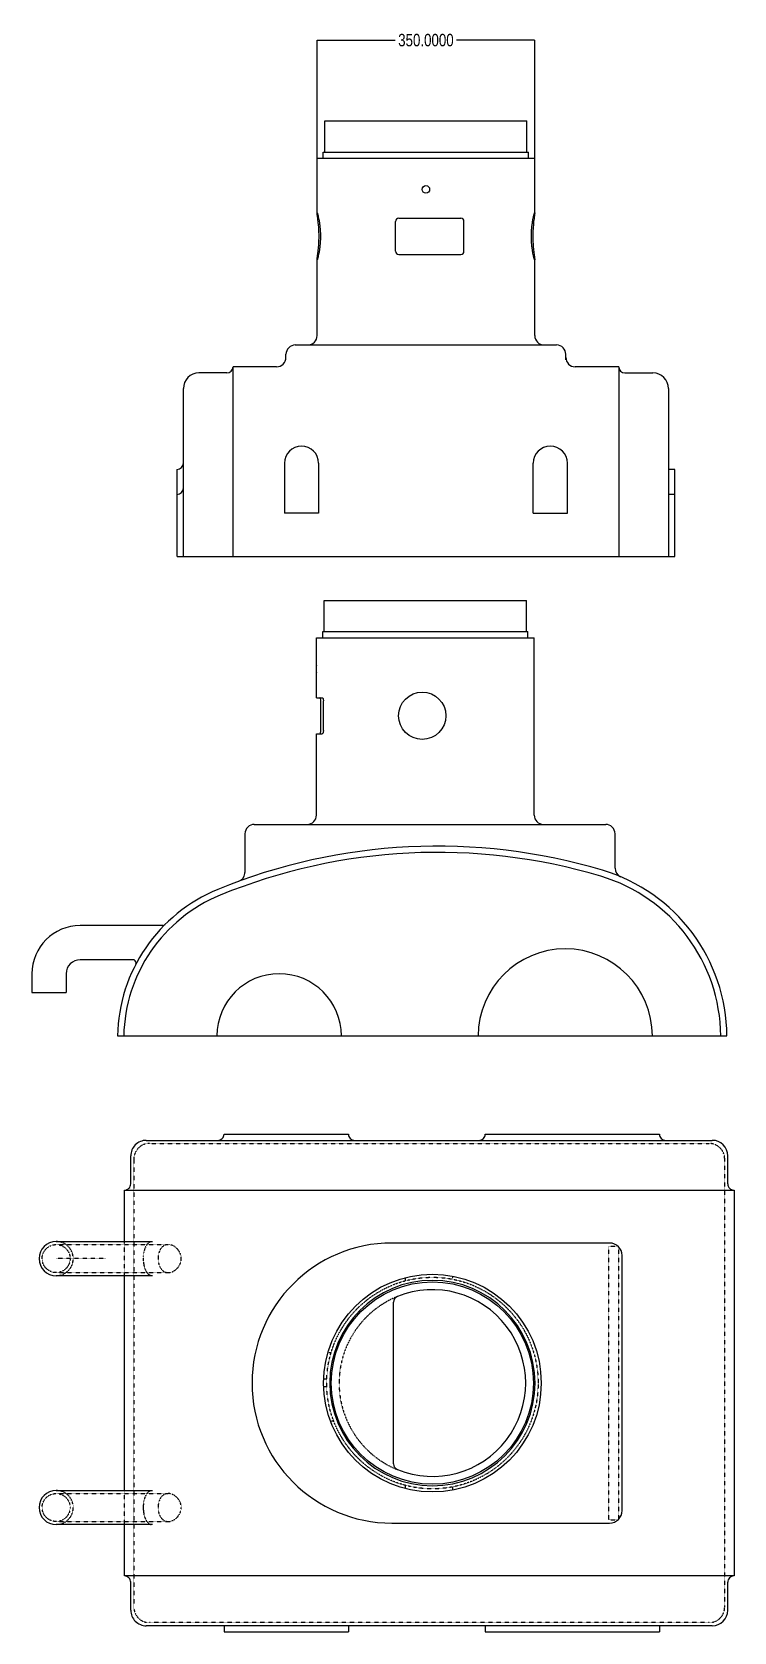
# Model space of a CAD drawing. Header units: inches. Extents: x -766 to 363, y -2399 to 172.
import ezdxf

# ---------------------------------------------------------------- set-up
doc = ezdxf.new("R2010")
doc.units = ezdxf.units.IN
doc.header["$LTSCALE"] = 2.574606
doc.header["$MEASUREMENT"] = 0
doc.header["$PDMODE"] = 3
doc.header["$PDSIZE"] = 0.3125
doc.linetypes.add('HIDDEN', pattern=[0.2, 0.1, -0.1])
doc.layers.get('0').update_dxf_attribs({"linetype": 'CONTINUOUS'})
doc.layers.get('Defpoints').update_dxf_attribs({"linetype": 'CONTINUOUS'})
doc.layers.add('DEFAULT_2', color=8, linetype='HIDDEN')
doc.styles.get("Standard").update_dxf_attribs({"font": 'txt', "width": 0.8})
doc.dimstyles.get("Standard").update_dxf_attribs({"dimtxt": 0.15625, "dimasz": 0.1875, "dimexe": 0.125, "dimexo": 0.0625, "dimgap": 0.09, "dimtad": 0, "dimtih": 1, "dimtoh": 1, "dimzin": 4, "dimdsep": 46, "dimtxsty": 'Standard', "dimblk": '_FILLED', "dimblk1": '_FILLED', "dimblk2": '_FILLED', "dimcen": 0.09, "dimazin": 1, "dimtp": 0.01, "dimtm": 0.01, "dimtfac": 1, "dimtofl": 0, "dimtmove": 0, "dimatfit": 3, "dimldrblk": '_FILLED', "dimfxl": 1, "dimtolj": 1, "dimtzin": 4, "dimarcsym": 0})

# ---------------------------------------------------------------- blocks, each defined once
blk = doc.blocks.new('_FILLED')
at = {"color": 0, "linetype": 'ByBlock'}
blk.add_solid([(0, 0), (-1, 0), (-1, 0)], dxfattribs=at)
blk = doc.blocks.new('*D3')
at = {"color": 0, "lineweight": -2}
for p, q in [((-307.4, -30.5), (-307.4, 159.3)), ((-307.2, 159.2), (-181.9, 159.2)), ((42.4, 159.2), (-83, 159.2)), ((42.6, -30.5), (42.6, 159.3))]:
    blk.add_line(p, q, dxfattribs=at)
at = {"layer": 'Defpoints', "color": 0}
for p in [(42.6, 159.2), (-307.4, -30.6), (42.6, -30.6)]:
    blk.add_point(p, dxfattribs=at)
at = {"color": 0, "lineweight": -2, "xscale": 0.1875, "yscale": 0.1875, "zscale": 0.1875, "rotation": 180}
blk.add_blockref('_FILLED', (-307.4, 159.2), dxfattribs=at)
at = {"color": 0, "lineweight": -2, "xscale": 0.1875, "yscale": 0.1875, "zscale": 0.1875}
blk.add_blockref('_FILLED', (42.6, 159.2), dxfattribs=at)
at = {"color": 0, "insert": (-132.4, 159.2), "char_height": 20, "attachment_point": 5}
blk.add_mtext('\\A1;350.0000', dxfattribs=at)

msp = doc.modelspace()

# ---------------------------------------------------------------- linework, layer by layer
at = {"color": 7, "linetype": 'Continuous'}
for p, q in [((-294.9327, -20.56017), (-294.9327, 29.43983)), ((-294.9327, 29.43983), (30.0673, 29.43983)), ((30.0673, -20.56017), (30.0673, 29.43983)), ((-297.4327, -30.56017), (-297.4327, -20.56017)), ((-297.4327, -20.56017), (32.5673, -20.56017)), ((32.5673, -30.56017), (32.5673, -20.56017)), ((-307.4327, -117.99217), (-307.4327, -30.56017)), ((-307.4327, -30.56017), (42.5673, -30.56017)), ((42.5673, -117.99217), (42.5673, -30.56017)), ((-307.4327, -118.32355), (-307.36125, -117.99217)), ((-176.0977, -127.06017), (-76.2677, -127.06017)), ((42.49586, -117.99217), (42.5673, -118.32345)), ((-181.0977, -179.92417), (-181.0977, -132.06017)), ((-71.2677, -179.92417), (-71.2677, -132.06017)), ((-307.36125, -193.99217), (-307.4327, -193.68684)), ((-307.4327, -315.56017), (-307.4327, -193.99217)), ((-176.0977, -184.92417), (-76.2677, -184.92417)), ((42.5673, -193.68682), (42.49586, -193.99217)), ((42.5673, -315.56017), (42.5673, -193.99217)), ((-342.4327, -330.56017), (77.5673, -330.56017)), ((-357.4327, -354.31682), (-357.4327, -345.56017)), ((92.5673, -354.31682), (92.5673, -345.56017)), ((-452.4327, -375.56017), (-497.4327, -375.56017)), ((-442.4327, -670.56017), (-442.4327, -365.56017)), ((-372.4327, -365.56017), (-442.4327, -365.56017)), ((177.5673, -365.56017), (107.5673, -365.56017)), ((177.5673, -365.56017), (177.5673, -670.56017)), ((187.5673, -375.56017), (232.5673, -375.56017)), ((-522.4327, -670.56017), (-522.4327, -400.56017)), ((257.5673, -400.56017), (257.5673, -670.56017)), ((-532.4327, -670.56017), (-532.4327, -530.56017)), ((-359.9327, -520.56017), (-359.9327, -600.56017)), ((-304.9327, -520.56017), (-304.9327, -600.56017)), ((40.0673, -600.56017), (40.0673, -520.56017)), ((95.0673, -600.56017), (95.0673, -520.56017)), ((267.5673, -530.56017), (257.5673, -530.56017)), ((267.5673, -670.56017), (267.5673, -530.56017)), ((267.5673, -570.56017), (257.5673, -570.56017)), ((-304.9327, -600.56017), (-359.9327, -600.56017)), ((40.0673, -600.56017), (95.0673, -600.56017)), ((-532.4327, -670.56017), (267.5673, -670.56017)), ((-295.84454, -790.86898), (-295.84454, -740.86898)), ((-295.84454, -740.86898), (29.15546, -740.86898)), ((29.15546, -790.86898), (29.15546, -740.86898)), ((-298.34454, -800.86898), (-298.34454, -790.86898)), ((-298.34454, -790.86898), (31.65546, -790.86898)), ((31.65546, -800.86898), (31.65546, -790.86898)), ((-308.34454, -844.86898), (-308.34454, -800.86898)), ((-308.34454, -800.86898), (41.65546, -800.86898)), ((41.65546, -1085.86898), (41.65546, -800.86898)), ((-308.34454, -844.86898), (-308.3298, -845.31593)), ((-308.33335, -856.52953), (-308.34454, -856.86898)), ((-308.34454, -897.36898), (-308.34454, -856.86898)), ((-308.34454, -897.36898), (-299.08679, -897.36898)), ((-301.44189, -950.23298), (-301.44189, -902.36898)), ((-297.30747, -950.23298), (-297.30747, -902.36898)), ((-308.34454, -1085.86898), (-308.34454, -955.23298)), ((-308.34454, -955.23298), (-299.08679, -955.23298)), ((-408.34454, -1100.86898), (156.65546, -1100.86898)), ((-423.34454, -1115.86898), (-423.34454, -1178.19371)), ((171.65546, -1171.31145), (171.65546, -1115.86898)), ((-555.58031, -1263.36898), (-688.34454, -1263.36898)), ((-603.33816, -1318.36898), (-688.34454, -1318.36898)), ((-765.84454, -1340.86898), (-765.84454, -1370.86898)), ((-710.84454, -1340.86898), (-710.84454, -1370.86898)), ((-765.84454, -1370.86898), (-710.84454, -1370.86898)), ((-628.34454, -1440.86898), (351.65546, -1440.86898)), ((-581.99762, -1608.55952), (327.99352, -1608.55952)), ((-457.00535, -1598.55952), (-257.00535, -1598.55952)), ((-37.00535, -1598.55952), (242.99465, -1598.55952)), ((-607.00336, -1678.55952), (-607.00336, -1633.55952)), ((352.99435, -1678.55952), (352.99435, -1633.55952)), ((-617.00535, -1771.05952), (-617.00535, -1688.55952)), ((-617.00535, -1688.55952), (362.99465, -1688.55952)), ((362.99465, -1688.55952), (362.99465, -2308.55952)), ((-727.00535, -1771.05952), (-571.93798, -1771.05952)), ((162.99465, -1773.55952), (-187.00535, -1773.55952)), ((182.99465, -2203.55952), (182.99465, -1793.55952)), ((-571.93797, -1826.05952), (-727.00535, -1826.05952)), ((-617.00535, -2171.05952), (-617.00535, -1826.05952)), ((-184.50535, -2128.35117), (-184.50535, -1868.76787)), ((-727.00535, -2171.05952), (-571.93798, -2171.05952)), ((-571.93797, -2226.05952), (-727.00535, -2226.05952)), ((-617.00535, -2308.55952), (-617.00535, -2226.05952)), ((-187.00535, -2223.55952), (162.99465, -2223.55952)), ((362.99465, -2308.55952), (-617.00535, -2308.55952)), ((-607.00336, -2363.55952), (-607.00336, -2318.55952)), ((352.99435, -2363.55952), (352.99435, -2318.55952)), ((327.99352, -2388.55952), (-581.99762, -2388.55952)), ((-457.00535, -2388.55952), (-457.00535, -2398.55952)), ((-257.00535, -2388.55952), (-257.00535, -2398.55952)), ((-37.00535, -2388.55952), (-37.00535, -2398.55952)), ((242.99465, -2388.55952), (242.99465, -2398.55952)), ((-457.00535, -2398.55952), (-257.00535, -2398.55952)), ((-37.00535, -2398.55952), (242.99465, -2398.55952))]:
    msp.add_line(p, q, dxfattribs=at)
for points in [[(-433.19925, -1192.28364), (-429.91285, -1190.59963), (-426.87397, -1187.85946), (-424.60395, -1184.21009), (-423.46025, -1180.05345), (-423.34451, -1178.19371)], [(-555.58031, -1263.36995), (-553.74816, -1263.02197), (-552.05002, -1261.90971)], [(-598.90559, -1325.68124), (-598.34922, -1323.69567), (-598.64667, -1321.64006), (-599.75388, -1319.88254), (-601.47984, -1318.72664), (-603.33816, -1318.36843)]]:
    msp.add_lwpolyline(points, dxfattribs=at)
for centre, radius in [((-132.4327, -80.56017), 6), ((-138.34454, -926.30098), 38), ((-122.00535, -1998.55952), 175), ((-122.00535, -1998.55952), 162.5)]:
    msp.add_circle(centre, radius, dxfattribs=at)
for centre, radius, start, end in [((-176.0977, -132.06017), 5, 90, 180), ((-76.2677, -132.06017), 5, 0, 90), ((-176.0977, -179.92417), 5, 180, 270), ((-76.2677, -179.92417), 5, 270, 0), ((-342.4327, -345.56017), 15, 90, 180), ((-322.4327, -315.56017), 15, 270, 0), ((57.5673, -315.56017), 15, 180, 270), ((77.5673, -345.56017), 15, 0, 90), ((-372.4327, -350.56017), 15, 270, 0), ((107.5673, -350.56017), 15, 180, 270), ((-497.4327, -400.56017), 25, 90, 180), ((-452.4327, -365.56017), 10, 270, 0), ((187.5673, -365.56017), 10, 180, 270), ((232.5673, -400.56017), 25, 0, 90), ((-332.4327, -520.56017), 27.5, 0, 180), ((67.5673, -520.56017), 27.5, 0, 180), ((-532.4327, -520.56017), 10, 270, 0), ((-532.4327, -560.56017), 10, 270, 0), ((-483.19032, -850.86841), 174.94866, 359.99981155, 1.8192025), ((-483.63159, -850.86334), 175.38994, 358.12101116, 359.99815851), ((-408.34454, -1115.86898), 15, 90, 180), ((-323.34454, -1085.86898), 15, 270, 0), ((56.65546, -1085.86898), 15, 180, 270), ((156.65546, -1115.86898), 15, 0, 90), ((-114.14879, -2066.26339), 930.39441, 73.39981, 112.28707965), ((-114.14879, -2066.26339), 920.39441, 73.39981, 112.28707965), ((71.66339, -1442.97636), 280, 0.43123271, 73.39981), ((186.65546, -1171.31145), 15, 180, 245.98974118), ((-368.3942, -1445.95062), 260, 112.28707965, 178.8800964), ((71.66339, -1442.97636), 270, 0.44720461, 73.39981), ((-368.3942, -1445.95062), 250, 112.28707965, 178.8352942), ((-688.34454, -1340.86898), 77.5, 90, 180), ((91.65546, -1440.86898), 140, 0, 180), ((-688.34454, -1340.86898), 22.5, 90, 180), ((-368.34454, -1440.86898), 100, 0, 180), ((-582.00086, -1633.56242), 25.00266, 89.99259185, 179.99335919), ((-467.00535, -1598.55952), 10, 269.99999973, 0), ((-247.00535, -1598.55952), 10, 180, 270.00000027), ((-47.00535, -1598.55952), 10, 269.99999981, 0), ((252.99465, -1598.55952), 10, 180, 270.00000019), ((327.99396, -1633.55997), 25.00039, 0.00103985, 90.00101089), ((-727.00535, -1798.55952), 27.5, 90, 270), ((-187.00535, -1998.55952), 225, 90, 270), ((162.99465, -1793.55952), 20, 0, 90), ((-122.00535, -1998.55952), 165, 0, 359.91889393), ((-122.00535, -1998.55952), 150.00758, 247.97694153, 112.02305847), ((-174.50535, -1868.76787), 10, 112.02305847, 180), ((-174.50535, -2128.35117), 10, 180, 247.97694153), ((-727.00535, -2198.55952), 27.5, 90, 270), ((162.99465, -2203.55952), 20, 270, 0), ((-582.00086, -2363.55662), 25.00266, 180.0066361, 270.00741284), ((327.99396, -2363.55907), 25.00039, 269.99898718, 359.99896206)]:
    msp.add_arc(centre, radius, start, end, dxfattribs=at)
for points, knots in [([(-307.11183, -121.33851), (-307.19674, -120.70836), (-307.3231, -119.7064), (-307.43261, -118.69831), (-307.43248, -118.32302)], [0, 0, 0, 0, 0.6288464425, 1, 1, 1, 1]), ([(-307.37869, -192.82459), (-307.22836, -191.28786), (-306.61484, -187.22231), (-305.64969, -179.84288), (-304.70611, -170.19587), (-304.03993, -155.5595), (-304.63932, -141.1953), (-306.09215, -128.58346), (-306.82562, -123.46263), (-307.11183, -121.33851)], [0, 0, 0, 0, 0.0645315728, 0.1717449044, 0.3110634146, 0.4694812207, 0.7838095664, 0.9104231893, 1, 1, 1, 1]), ([(-307.36125, -117.99217), (-307.28263, -117.99217), (-307.15939, -118.3341), (-306.94074, -118.8071), (-306.65582, -119.76098), (-306.30004, -120.99626), (-305.89266, -122.59181), (-305.25045, -125.31861), (-304.41501, -129.42981), (-303.48883, -135.09354), (-302.70981, -141.57279), (-302.18976, -148.62454), (-302.00596, -155.97374), (-302.18792, -163.32401), (-302.70669, -170.3792), (-303.48491, -176.86453), (-304.41162, -182.53583), (-305.2477, -186.65366), (-305.89093, -189.38502), (-306.29844, -190.98353), (-306.65509, -192.22071), (-306.94028, -193.17618), (-307.15924, -193.64974), (-307.28253, -193.99217), (-307.36125, -193.99217)], [0, 0, 0, 0, 0.0030599383, 0.0107654436, 0.0231754484, 0.040149895, 0.0615015489, 0.0869922755, 0.1492986499, 0.2246590559, 0.310326808, 0.4031938534, 0.4997589467, 0.5963302215, 0.6892370619, 0.7749891417, 0.8504558827, 0.9128658934, 0.9384037525, 0.959786928, 0.9767950175, 0.9892217227, 0.9969359535, 1, 1, 1, 1]), ([(42.49586, -193.99217), (42.41713, -193.99217), (42.29385, -193.64974), (42.07489, -193.17618), (41.7897, -192.22071), (41.43305, -190.98353), (41.02554, -189.38502), (40.3823, -186.65366), (39.54623, -182.53583), (38.61952, -176.86453), (37.8413, -170.3792), (37.32253, -163.324), (37.14057, -155.97373), (37.32436, -148.62454), (37.84441, -141.5728), (38.62343, -135.09354), (39.54961, -129.42982), (40.38506, -125.31862), (41.02726, -122.59181), (41.43464, -120.99626), (41.79043, -119.76098), (42.07534, -118.8071), (42.29399, -118.3341), (42.41724, -117.99217), (42.49586, -117.99217)], [0, 0, 0, 0, 0.0030640467, 0.0107782779, 0.0232049836, 0.0402130745, 0.0615962512, 0.0871341117, 0.149544126, 0.2250108713, 0.3107629549, 0.4036697977, 0.5002410758, 0.5968061469, 0.689673143, 0.7753408541, 0.8507012507, 0.9130076503, 0.9384983992, 0.9598500692, 0.9768245329, 0.9892345489, 0.9969400592, 1, 1, 1, 1]), ([(42.24554, -121.34519), (41.95911, -123.47034), (41.22554, -128.59269), (39.77313, -141.20564), (39.17457, -155.56912), (39.84129, -170.20339), (40.78492, -179.848), (41.74986, -187.22516), (42.36317, -191.28932), (42.51338, -192.82543)], [0, 0, 0, 0, 0.0896279977, 0.2162721391, 0.5306058691, 0.6890058896, 0.8283002788, 0.9354888709, 1, 1, 1, 1]), ([(42.56709, -118.32302), (42.56722, -118.69906), (42.45734, -119.70938), (42.33067, -120.71356), (42.24554, -121.34519)], [0, 0, 0, 0, 0.371068967, 1, 1, 1, 1]), ([(-307.43227, -193.66089), (-307.43228, -193.60702), (-307.42521, -193.32763), (-307.40065, -193.04905), (-307.37869, -192.82459)], [0, 0, 0, 0, 0.192811142, 1, 1, 1, 1]), ([(42.51338, -192.82543), (42.52172, -192.91077), (42.54688, -193.18866), (42.5669, -193.46754), (42.56688, -193.6609)], [0, 0, 0, 0, 0.3072148487, 1, 1, 1, 1]), ([(-301.44189, -902.36898), (-301.44189, -901.17199), (-301.61295, -899.54086), (-302.13523, -897.8949), (-302.60279, -897.36898), (-302.80948, -897.36898)], [0, 0, 0, 0, 0.6694000253, 0.8844105646, 1, 1, 1, 1]), ([(-299.08679, -897.36898), (-298.83993, -897.36898), (-298.2555, -897.81717), (-297.7751, -898.91655), (-297.38895, -900.49665), (-297.30747, -901.71276), (-297.30747, -902.36898)], [0, 0, 0, 0, 0.1326814934, 0.3475199869, 0.6472882984, 1, 1, 1, 1]), ([(-301.85214, -953.74401), (-301.78405, -953.49757), (-301.52736, -952.34437), (-301.44189, -951.15755), (-301.44189, -950.23298)], [0, 0, 0, 0, 0.2166226331, 1, 1, 1, 1]), ([(-297.30747, -950.23298), (-297.30747, -950.88922), (-297.38896, -952.10537), (-297.77512, -953.68549), (-298.25554, -954.78484), (-298.83995, -955.23298), (-299.08679, -955.23298)], [0, 0, 0, 0, 0.3527245948, 0.6524995817, 0.8673270438, 1, 1, 1, 1]), ([(-302.80948, -955.23298), (-302.59732, -955.23298), (-302.11784, -954.68053), (-301.95801, -954.12719), (-301.85214, -953.74401)], [0, 0, 0, 0, 0.3479754418, 1, 1, 1, 1]), ([(-617.00535, -1688.55952), (-614.45391, -1688.55952), (-609.13855, -1686.4261), (-607.00336, -1681.11092), (-607.00336, -1678.55952)], [0, 0, 0, 0, 0.5000041435, 1, 1, 1, 1]), ([(352.99435, -1678.55952), (352.99435, -1681.11072), (355.1286, -1686.42555), (360.44344, -1688.55952), (362.99465, -1688.55952)], [0, 0, 0, 0, 0.4999999893, 1, 1, 1, 1]), ([(-607.00336, -2318.55952), (-607.00336, -2316.00812), (-609.13855, -2310.69294), (-614.45391, -2308.55952), (-617.00535, -2308.55952)], [0, 0, 0, 0, 0.4999958566, 1, 1, 1, 1]), ([(362.99465, -2308.55952), (360.44344, -2308.55952), (355.1286, -2310.69349), (352.99435, -2316.00832), (352.99435, -2318.55952)], [0, 0, 0, 0, 0.5000000107, 1, 1, 1, 1])]:
    msp.add_open_spline(points, degree=3, knots=knots, dxfattribs=at)
at = {"layer": 'DEFAULT_2', "color": 8, "linetype": 'HIDDEN'}
for p, q in [((-576.99632, -1613.55952), (322.99333, -1613.55952)), ((-602.00231, -1638.55952), (-602.00231, -2358.55952)), ((347.9942, -2358.55952), (347.9942, -1638.55952)), ((-617.00535, -1826.05952), (-617.00535, -1771.05952)), ((-727.00535, -1776.05952), (-546.72495, -1776.05952)), ((-647.00535, -1798.55952), (-727.00535, -1798.55952)), ((161.56775, -1778.55952), (177.99465, -1778.55952)), ((161.56775, -2218.55952), (161.56775, -1778.55952)), ((177.99465, -2218.55952), (177.99465, -1778.55952)), ((-727.00535, -1821.05952), (-546.72495, -1821.05952)), ((-165.00535, -1834.08764), (-165.00535, -1828.92462)), ((-89.00535, -1831.79322), (-89.00535, -1826.69911)), ((-284.89095, -1949.89452), (-290.1027, -1949.89452)), ((-291.89944, -1992.55952), (-296.90246, -1992.55952)), ((-291.89944, -2004.55952), (-296.90246, -2004.55952)), ((-280.62074, -2059.72452), (-285.96828, -2059.72452)), ((-727.00535, -2176.05952), (-546.72495, -2176.05952)), ((-617.00535, -2226.05952), (-617.00535, -2171.05952)), ((-165.00535, -2168.19442), (-165.00535, -2163.0314)), ((-89.00535, -2170.41993), (-89.00535, -2165.32582)), ((-727.00535, -2221.05952), (-546.72495, -2221.05952)), ((161.56775, -2218.55952), (177.99465, -2218.55952)), ((322.99333, -2383.55952), (-576.99632, -2383.55952))]:
    msp.add_line(p, q, dxfattribs=at)
for points in [[(-571.91657, -1771.05945), (-575.13885, -1771.53385), (-578.71914, -1773.4995), (-581.82122, -1777.04875), (-584.318, -1782.09889), (-586.03037, -1788.25685), (-586.89045, -1795.03924), (-586.89442, -1802.01559), (-586.04389, -1808.79355), (-584.3448, -1814.94818), (-581.86384, -1820.00472), (-578.77594, -1823.57256), (-575.2114, -1825.5622), (-571.91749, -1826.05958)], [(-571.91657, -2171.05945), (-575.13885, -2171.53385), (-578.71914, -2173.4995), (-581.82122, -2177.04875), (-584.318, -2182.09889), (-586.03037, -2188.25685), (-586.89045, -2195.03924), (-586.89442, -2202.01559), (-586.04389, -2208.79355), (-584.3448, -2214.94818), (-581.86384, -2220.00472), (-578.77594, -2223.57256), (-575.2114, -2225.5622), (-571.91749, -2226.05958)]]:
    msp.add_lwpolyline(points, dxfattribs=at)
for centre, radius in [((-727.00535, -1798.55952), 22.5), ((-122.00535, -1998.55952), 170), ((-727.00535, -2198.55952), 22.5)]:
    msp.add_circle(centre, radius, dxfattribs=at)
for centre, radius, start, end in [((-576.9997, -1638.56254), 25.00277, 89.99225532, 179.99308348), ((322.99379, -1638.55999), 25.00041, 0.00107447, 90.00105334), ((-727.00535, -1798.55952), 27.5, 270, 90), ((-122.00535, -1998.55952), 150.00758, 112.02305847, 247.97694153), ((-727.00535, -2198.55952), 27.5, 270, 90), ((-576.9997, -2358.5565), 25.00277, 180.0069132, 270.00775072), ((322.99379, -2358.55905), 25.00041, 269.99894483, 359.99892735)]:
    msp.add_arc(centre, radius, start, end, dxfattribs=at)
for points, knots in [([(-546.72495, -1776.05952), (-548.79378, -1776.05952), (-553.20298, -1777.01247), (-558.74058, -1781.7947), (-562.28877, -1789.38263), (-563.50969, -1798.55934), (-562.28888, -1807.73615), (-558.74061, -1815.32432), (-553.20295, -1820.10659), (-548.79376, -1821.05952), (-546.72495, -1821.05952)], [0, 0, 0, 0, 0.1007809497, 0.2106559083, 0.3439668396, 0.4999942896, 0.6560304019, 0.7893444241, 0.8992198175, 1, 1, 1, 1]), ([(-546.72495, -1821.05952), (-544.43959, -1821.05952), (-539.55876, -1819.92972), (-532.92983, -1815.53351), (-527.41591, -1808.30935), (-525.00911, -1798.55933), (-527.41606, -1788.80941), (-532.93004, -1781.5854), (-539.55886, -1777.18927), (-544.43963, -1776.05952), (-546.72495, -1776.05952)], [0, 0, 0, 0, 0.1022124568, 0.2173065346, 0.3498279863, 0.5000023381, 0.6501779052, 0.7826966694, 0.8977889507, 1, 1, 1, 1]), ([(-546.72489, -2176.05909), (-548.7931, -2176.05949), (-553.20114, -2177.01155), (-558.73953, -2181.79346), (-562.28827, -2189.3765), (-563.08198, -2195.35593), (-563.08198, -2198.55952)], [0, 0, 0, 0, 0.2015005152, 0.4212176119, 0.6878820413, 1, 1, 1, 1]), ([(-525.84412, -2198.55952), (-525.84412, -2195.20162), (-527.4161, -2188.79886), (-532.9304, -2181.58688), (-539.55941, -2177.18875), (-544.43977, -2176.05865), (-546.72489, -2176.05909)], [0, 0, 0, 0, 0.3003617362, 0.5654233533, 0.7955980455, 1, 1, 1, 1]), ([(-563.08198, -2198.55952), (-563.08198, -2201.76321), (-562.28826, -2207.74266), (-558.73942, -2215.32568), (-553.2011, -2220.10756), (-548.79305, -2221.05952), (-546.72489, -2221.05992)], [0, 0, 0, 0, 0.3121273955, 0.5787826687, 0.7985046389, 1, 1, 1, 1]), ([(-546.72489, -2221.05992), (-544.43979, -2221.06037), (-539.55941, -2219.9303), (-532.93036, -2215.53215), (-527.41612, -2208.3201), (-525.84412, -2201.91738), (-525.84412, -2198.55952)], [0, 0, 0, 0, 0.2044004388, 0.4345781062, 0.6996418003, 1, 1, 1, 1])]:
    msp.add_open_spline(points, degree=3, knots=knots, dxfattribs=at)

# ---------------------------------------------------------------- dimensions: what is measured, and where the dimension line sits
dim = msp.add_linear_dim(base=(42.5673, 159.21036), p1=(-307.4327, -30.56017), p2=(42.5673, -30.56017), dimstyle='Standard', override={"dimtxt": 20, "dimdec": 4, "dimzin": 0, "dimcen": 0.421299, "dimadec": 0, "dimazin": 0, "dimtp": 0, "dimtm": 0, "dimtdec": 4, "dimtzin": 0})
dim.commit()
dim.dimension.update_dxf_attribs({"geometry": '*D3', "text_midpoint": (-132.4327, 159.21036)})

doc.saveas('drawing.dxf')
